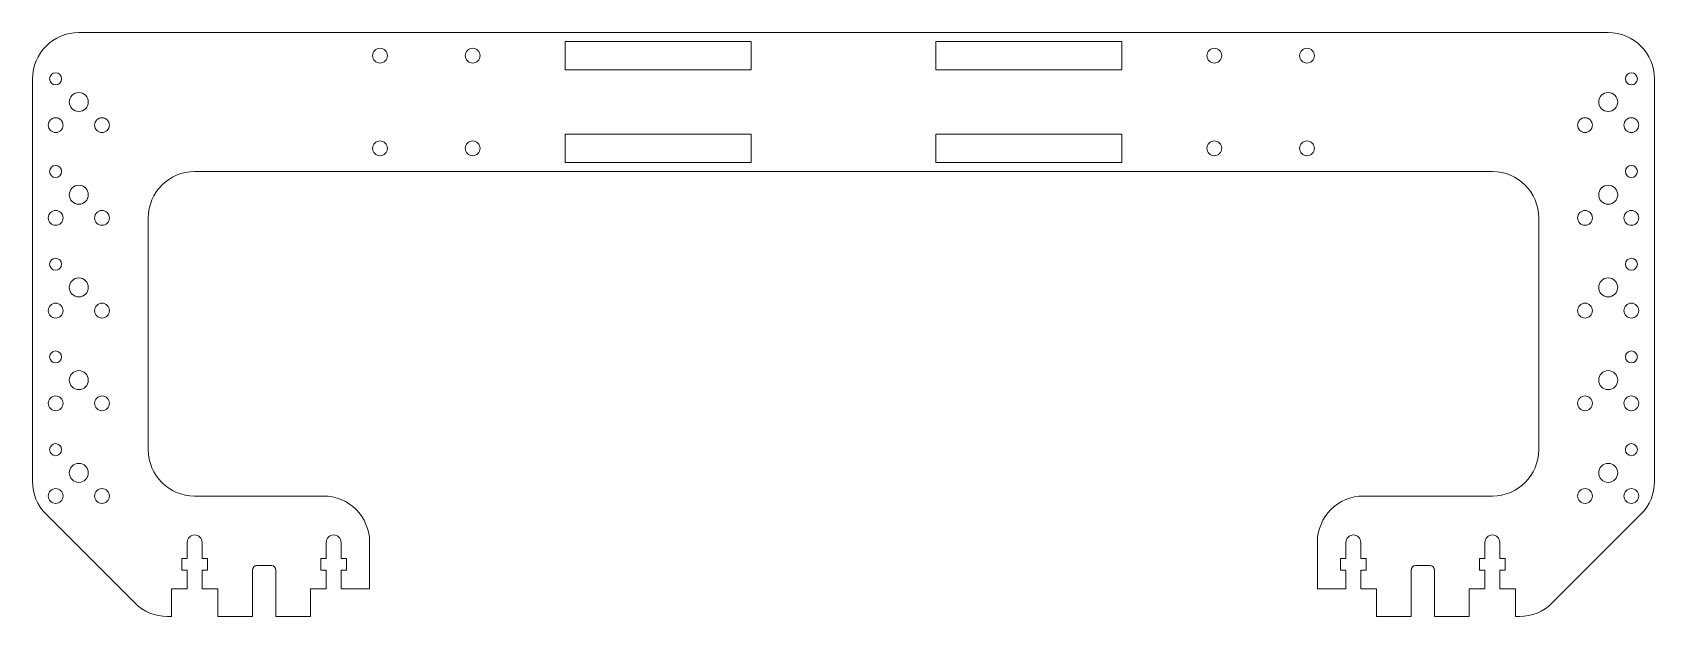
# Model space of a CAD drawing. Header units: millimetres. Extents: x -175 to 175, y -6 to 120.
import ezdxf

# ---------------------------------------------------------------- set-up
doc = ezdxf.new("R2010")
doc.units = ezdxf.units.MM

msp = doc.modelspace()

# ---------------------------------------------------------------- linework, layer by layer
at = {"color": 7, "linetype": 'Continuous', "lineweight": 15}
for p, q in [((165, 120), (-165, 120)), ((-19.95, 118.05), (-60.05, 118.05)), ((-60.05, 118.05), (-60.05, 111.95)), ((-19.95, 111.95), (-19.95, 118.05)), ((60.05, 118.05), (19.95, 118.05)), ((19.95, 118.05), (19.95, 111.95)), ((60.05, 111.95), (60.05, 118.05)), ((-175, 110), (-175, 23.14)), ((-60.05, 111.95), (-19.95, 111.95)), ((19.95, 111.95), (60.05, 111.95)), ((175, 23.14), (175, 110)), ((-19.95, 98.05), (-60.05, 98.05)), ((-60.05, 98.05), (-60.05, 91.95)), ((-19.95, 91.95), (-19.95, 98.05)), ((60.05, 98.05), (19.95, 98.05)), ((19.95, 98.05), (19.95, 91.95)), ((60.05, 91.95), (60.05, 98.05)), ((-60.05, 91.95), (-19.95, 91.95)), ((19.95, 91.95), (60.05, 91.95)), ((-140, 90), (140, 90)), ((-150, 30), (-150, 80)), ((150, 80), (150, 30)), ((-112.25, 20), (-140, 20)), ((140, 20), (112.25, 20)), ((-172.07, 16.07), (-152.93, -3.07)), ((152.93, -3.07), (172.07, 16.07)), ((-141.6, 6.5), (-141.6, 10)), ((-138.4, 10), (-138.4, 6.5)), ((-111.6, 6.5), (-111.6, 10)), ((-108.4, 10), (-108.4, 6.5)), ((-102.25, 10), (-102.25, 0)), ((102.25, 0), (102.25, 10)), ((108.4, 6.5), (108.4, 10)), ((111.6, 10), (111.6, 6.5)), ((138.4, 6.5), (138.4, 10)), ((141.6, 10), (141.6, 6.5)), ((-142.75, 6.5), (-141.6, 6.5)), ((-142.75, 4), (-142.75, 6.5)), ((-141.6, 4), (-142.75, 4)), ((-141.6, 0), (-141.6, 4)), ((-138.4, 6.5), (-137.25, 6.5)), ((-138.4, 4), (-138.4, 0)), ((-137.25, 4), (-138.4, 4)), ((-137.25, 6.5), (-137.25, 4)), ((-127.55, -6), (-127.55, 4)), ((-126.55, 5), (-123.45, 5)), ((-122.45, 4), (-122.45, -6)), ((-112.75, 6.5), (-111.6, 6.5)), ((-112.75, 4), (-112.75, 6.5)), ((-111.6, 4), (-112.75, 4)), ((-111.6, 0), (-111.6, 4)), ((-108.4, 6.5), (-107.25, 6.5)), ((-108.4, 4), (-108.4, 0)), ((-107.25, 4), (-108.4, 4)), ((-107.25, 6.5), (-107.25, 4)), ((107.25, 6.5), (108.4, 6.5)), ((107.25, 4), (107.25, 6.5)), ((108.4, 4), (107.25, 4)), ((108.4, 0), (108.4, 4)), ((111.6, 6.5), (112.75, 6.5)), ((111.6, 4), (111.6, 0)), ((112.75, 4), (111.6, 4)), ((112.75, 6.5), (112.75, 4)), ((122.45, -6), (122.45, 4)), ((123.45, 5), (126.55, 5)), ((127.55, 4), (127.55, -6)), ((137.25, 6.5), (138.4, 6.5)), ((137.25, 4), (137.25, 6.5)), ((138.4, 4), (137.25, 4)), ((138.4, 0), (138.4, 4)), ((141.6, 6.5), (142.75, 6.5)), ((141.6, 4), (141.6, 0)), ((142.75, 4), (141.6, 4)), ((142.75, 6.5), (142.75, 4)), ((-145, 0), (-141.6, 0)), ((-145, -6), (-145, 0)), ((-138.4, 0), (-135, 0)), ((-135, 0), (-135, -6)), ((-115, 0), (-111.6, 0)), ((-115, -6), (-115, 0)), ((-108.4, 0), (-102.25, 0)), ((102.25, 0), (108.4, 0)), ((111.6, 0), (115, 0)), ((115, 0), (115, -6)), ((135, 0), (138.4, 0)), ((135, -6), (135, 0)), ((141.6, 0), (145, 0)), ((145, 0), (145, -6)), ((-145.86, -6), (-145, -6)), ((-135, -6), (-127.55, -6)), ((-122.45, -6), (-115, -6)), ((115, -6), (122.45, -6)), ((127.55, -6), (135, -6)), ((145, -6), (145.86, -6))]:
    msp.add_line(p, q, dxfattribs=at)
for centre, radius in [((-100, 115), 1.6), ((-80, 115), 1.6), ((80, 115), 1.6), ((100, 115), 1.6), ((-170, 110), 1.3), ((170, 110), 1.3), ((-165, 105), 2.05), ((165, 105), 2.05), ((-170, 100), 1.6), ((-160, 100), 1.6), ((160, 100), 1.6), ((170, 100), 1.6), ((-100, 95), 1.6), ((-80, 95), 1.6), ((80, 95), 1.6), ((100, 95), 1.6), ((-170, 90), 1.3), ((170, 90), 1.3), ((-165, 85), 2.05), ((165, 85), 2.05), ((-170, 80), 1.6), ((-160, 80), 1.6), ((160, 80), 1.6), ((170, 80), 1.6), ((-170, 70), 1.3), ((170, 70), 1.3), ((-165, 65), 2.05), ((165, 65), 2.05), ((-170, 60), 1.6), ((-160, 60), 1.6), ((160, 60), 1.6), ((170, 60), 1.6), ((-170, 50), 1.3), ((170, 50), 1.3), ((-165, 45), 2.05), ((165, 45), 2.05), ((-170, 40), 1.6), ((-160, 40), 1.6), ((160, 40), 1.6), ((170, 40), 1.6), ((-170, 30), 1.3), ((170, 30), 1.3), ((-165, 25), 2.05), ((165, 25), 2.05), ((-170, 20), 1.6), ((-160, 20), 1.6), ((160, 20), 1.6), ((170, 20), 1.6)]:
    msp.add_circle(centre, radius, dxfattribs=at)
for centre, radius, start, end in [((-165, 110), 10, 90, 180), ((165, 110), 10, 0, 90), ((-140, 80), 10, 90, 180), ((140, 80), 10, 0, 90), ((-140, 30), 10, 180, 270), ((140, 30), 10, 270, 0), ((-165, 23.14), 10, 180, 225), ((165, 23.14), 10, 315, 0), ((-112.25, 10), 10, 0, 90), ((112.25, 10), 10, 90, 180), ((-140, 10), 1.6, 0, 180), ((-110, 10), 1.6, 0, 180), ((110, 10), 1.6, 0, 180), ((140, 10), 1.6, 0, 180), ((-126.55, 4), 1, 90, 180), ((-123.45, 4), 1, 0, 90), ((123.45, 4), 1, 90, 180), ((126.55, 4), 1, 0, 90), ((-145.86, 4), 10, 225, 270), ((145.86, 4), 10, 270, 315)]:
    msp.add_arc(centre, radius, start, end, dxfattribs=at)

doc.saveas('drawing.dxf')
